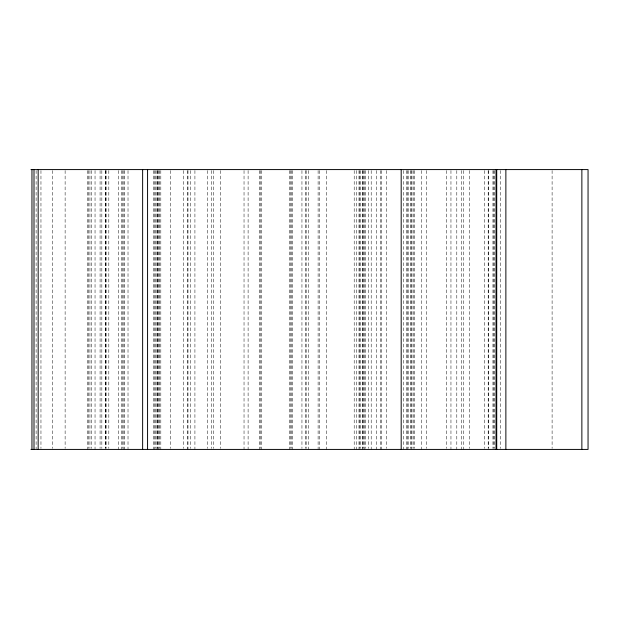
<?xml version="1.0" encoding="UTF-8"?>
<svg xmlns="http://www.w3.org/2000/svg" width="619" height="619" viewBox="0 0 619 619"><rect width="100%" height="100%" fill="white"/><g stroke="black" fill="none" stroke-linecap="round" stroke-linejoin="round"><path stroke-width="0.46" stroke-dasharray="3.1 2.32" d="M552.102 170.55L552.102 448.45M500.423 170.55L500.423 448.45M494.063 170.55L494.063 448.45M493.985 170.55L493.985 448.45M492.948 170.55L492.948 448.45M488.244 170.55L488.244 448.45M488.182 170.55L488.182 448.45M484.569 170.55L484.569 448.45M469.334 170.55L469.334 448.45M463.515 170.55L463.515 449.417M461.472 170.55L461.472 449.417M456.807 170.55L456.807 449.417M450.957 170.55L450.957 449.417M446.469 170.55L446.469 448.45M426.739 170.55L426.739 448.45M421.268 170.55L421.268 449.417M414.421 170.55L414.421 448.45M413.268 170.55L413.268 448.45M411.983 170.55L411.983 448.45M411.155 170.55L411.155 449.417M410.327 170.55L410.327 448.45M408.176 170.55L408.176 448.45M407.673 170.55L407.673 449.417M406.281 170.55L406.281 449.417M403.65 170.55L403.65 449.417M386.581 170.55L386.581 448.45M381.497 170.55L381.497 449.417M380.391 170.55L380.391 449.417M376.383 170.55L376.383 449.417M371.191 170.55L371.191 449.417M368.715 170.55L368.715 448.45M365.427 170.55L365.427 448.45M364.374 170.55L364.374 449.417M363.121 170.55L363.121 448.45M362.982 170.55L362.982 448.45M362.386 170.55L362.386 449.417M360.312 170.55L360.312 448.45M359.244 170.55L359.244 448.45M358.989 170.55L358.989 449.417M356.235 170.55L356.235 449.417M354.2 170.55L354.2 449.417M326.677 170.55L326.677 449.417M319.35 170.55L319.35 449.417M318.104 170.55L318.104 449.417M308.657 170.55L308.657 449.417M306.173 170.55L306.173 448.45M305.306 170.55L305.306 448.45M301.948 170.55L301.948 448.45M292.501 170.55L292.501 449.417M291.255 170.55L291.255 448.45M290.265 170.55L290.265 448.45M289.692 170.55L289.692 449.417M261.458 170.55L261.458 449.417M260.204 170.55L260.204 448.45M259.5 170.55L259.5 449.417M248.103 170.55L248.103 449.417M244.033 170.55L244.033 449.417M220.349 170.55L220.349 448.45M213.323 170.55L213.323 448.45M211.474 170.55L211.474 448.45M207.535 170.55L207.535 448.45M194.923 170.55L194.923 449.417M190.575 170.55L190.575 448.45M187.99 170.55L187.99 449.417M187.348 170.55L187.348 449.417M183.317 170.55L183.317 448.45M170.627 170.55L170.627 448.45M160.816 170.55L160.816 449.417M159.748 170.55L159.748 448.45M158.835 170.55L158.835 449.417M157.899 170.55L157.899 449.417M157.388 170.55L157.388 448.45M156.893 170.55L156.893 449.417M155.369 170.55L155.369 448.45M154.696 170.55L154.696 449.417M153.504 170.55L153.504 449.417M128.017 170.55L128.017 449.417M124.504 170.55L124.504 449.417M123.839 170.55L123.839 449.417M122.392 170.55L122.392 448.45M121.572 170.55L121.572 449.417M118.546 170.55L118.546 449.417M108.82 170.55L108.82 448.45M106.128 170.55L106.128 448.45M105.354 170.55L105.354 448.45M105.276 170.55L105.276 448.45M101.841 170.55L101.841 448.45M100.077 170.55L100.077 448.45M95.04 170.55L95.04 449.417M91.674 170.55L91.674 448.45M89.948 170.55L89.948 448.45M88.656 170.55L88.656 448.45M87.503 170.55L87.503 449.417M65.119 170.55L65.119 448.45M52.507 170.55L52.507 448.45M40.962 170.55L40.962 448.45M36.111 170.55L36.111 449.417"/><path stroke-width="0.93" d="M30.95 169.583L588.05 169.583L588.05 449.417L30.95 449.417M581.868 169.583L581.868 449.417M505.87 169.583L505.87 449.417M496.717 169.583L496.717 449.417M496.036 169.583L496.036 449.417M401.189 169.583L401.189 449.417M147.57 169.583L147.57 449.417M142.633 169.583L142.633 449.417M38.161 169.583L38.161 449.417M34.006 169.583L34.006 449.417M31.956 169.583L31.956 449.417"/></g></svg>
